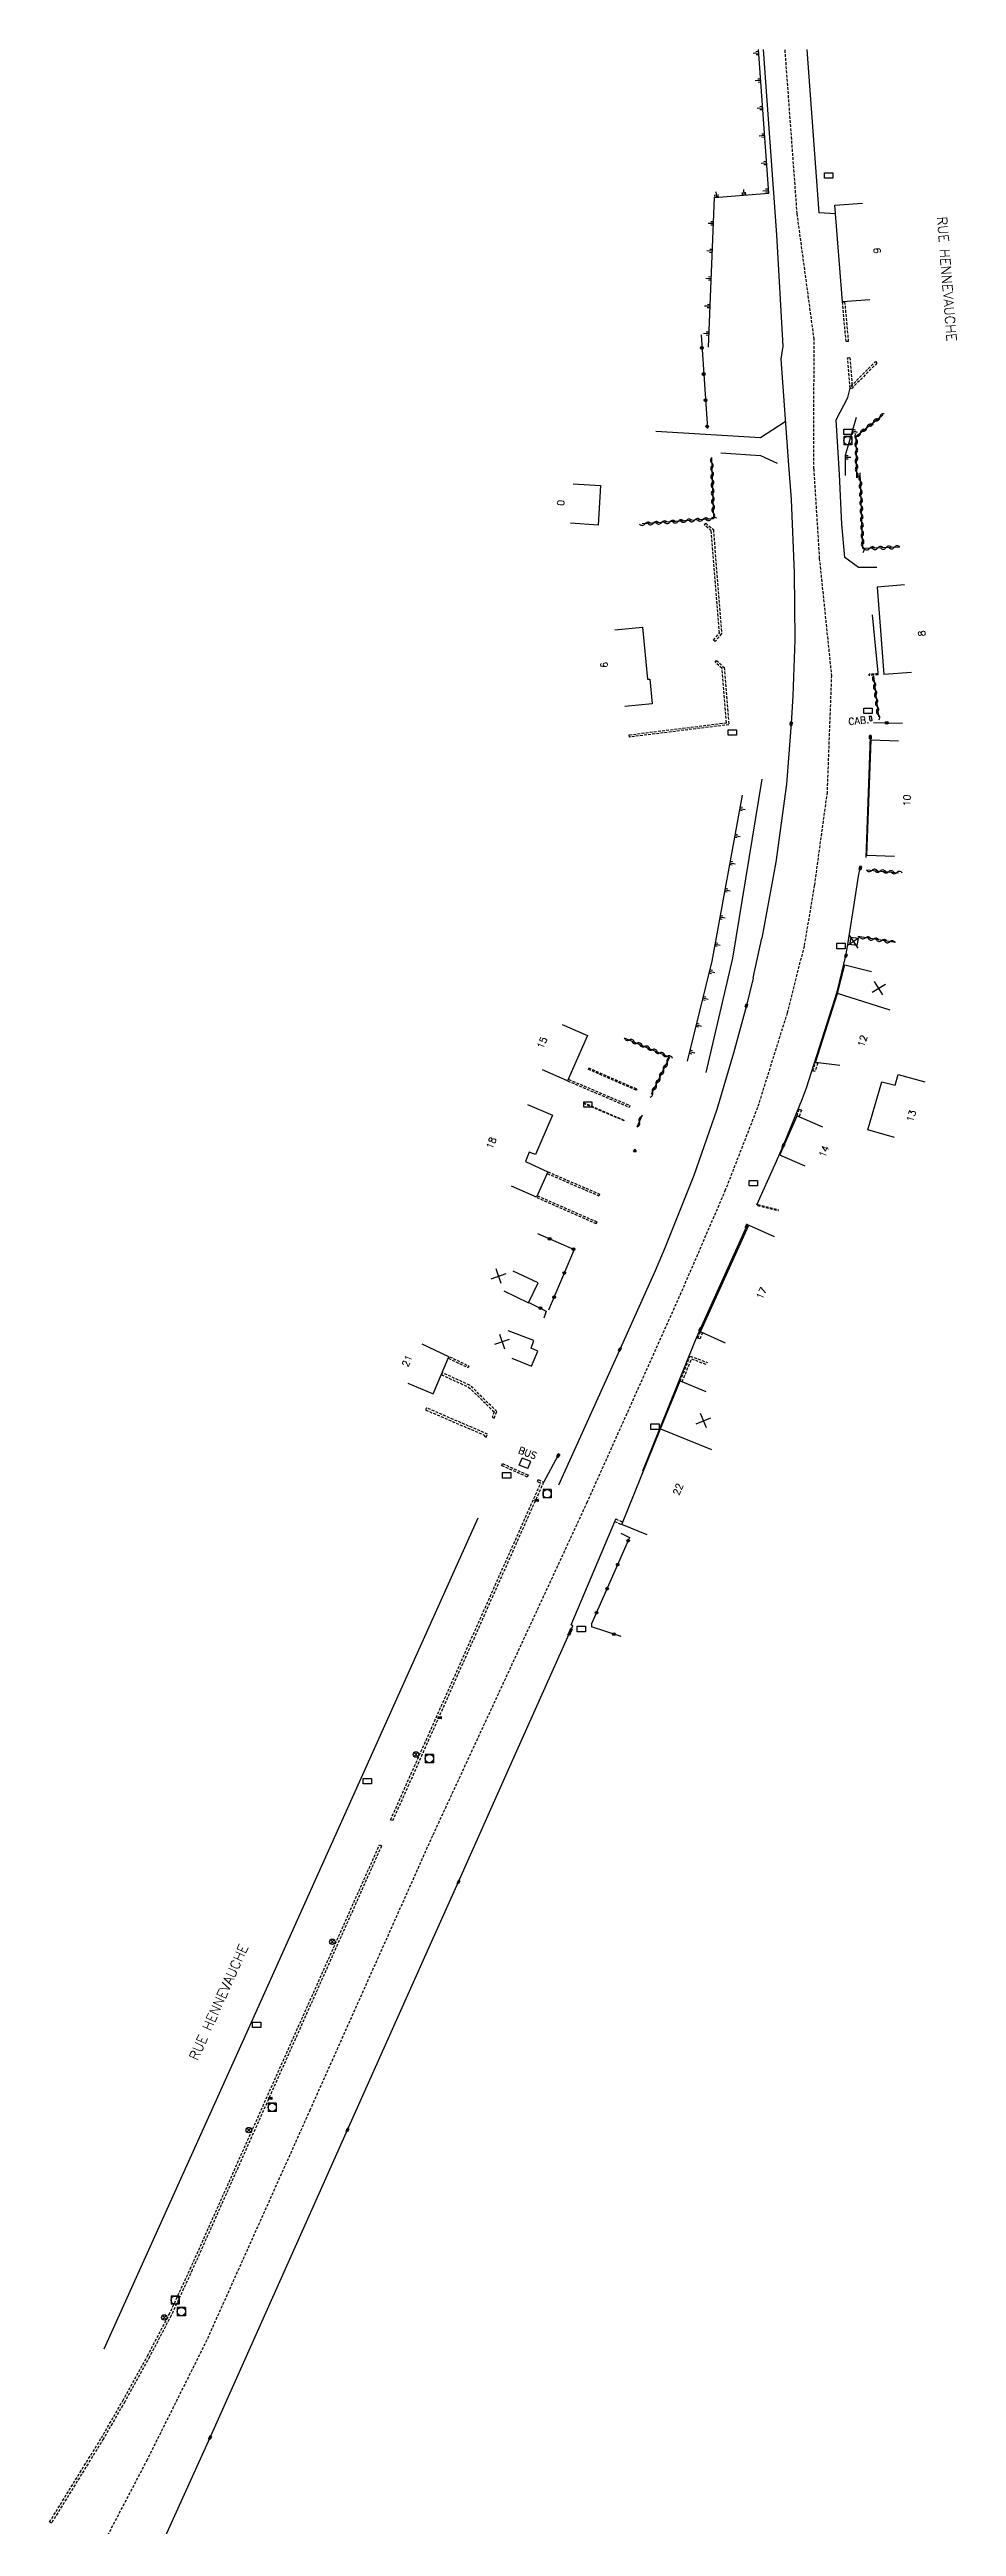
# Model space of a CAD drawing. Header units: millimetres. Extents: x 170000 to 171000, y 110000 to 111000.
# Drawn here: x 170784.5 to 170948.9, y 110551.1 to 111000 of the extents above; entities that cross this region are included whole.
import ezdxf
from ezdxf.enums import TextEntityAlignment as Align

# ---------------------------------------------------------------- set-up
doc = ezdxf.new("R2010")
doc.units = ezdxf.units.MM
doc.linetypes.add('DASHED', pattern=[0.75, 0.5, -0.25])
doc.layers.get('0').update_dxf_attribs({"linetype": 'CONTINUOUS'})
for name, color, linetype in [('W0001', 6, 'DASHED'), ('W0008', 7, 'CONTINUOUS'), ('W0100', 7, 'CONTINUOUS'), ('W0112', 1, 'DASHED'), ('W0211', 2, 'CONTINUOUS'), ('W0302', 3, 'CONTINUOUS'), ('W0310', 3, 'CONTINUOUS'), ('W0322', 7, 'CONTINUOUS'), ('W0400', 7, 'CONTINUOUS'), ('W0420', 7, 'CONTINUOUS'), ('W0469', 7, 'CONTINUOUS'), ('W0851', 7, 'CONTINUOUS'), ('W0984', 7, 'CONTINUOUS'), ('W0989', 7, 'CONTINUOUS'), ('W0991', 7, 'CONTINUOUS'), ('W1102', 7, 'CONTINUOUS'), ('W1471', 7, 'CONTINUOUS')]:
    doc.layers.add(name, color=color, linetype=linetype)
doc.styles.get("Standard").update_dxf_attribs({"font": 'romans.shx', "width": 0.85})

# ---------------------------------------------------------------- blocks, each defined once
blk = doc.blocks.new('T400')
for p, q in [((-0.15, 0.3), (0.15, 0.3)), ((-0.15, -0.25), (-0.15, 0.3)), ((-0.15, 0.15), (0.15, 0.15)), ((-0.15, 0), (0.15, 0)), ((0.15, 0.3), (0.15, -0.25)), ((-0.15, -0.15), (0.15, -0.15)), ((-0.15, -0.25), (-0.15, -0.3)), ((-0.15, -0.3), (0.15, -0.3)), ((0.15, -0.3), (0.15, -0.25))]:
    blk.add_line(p, q)
blk = doc.blocks.new('T420')
for p, q in [((0.75, 0.75), (-0.75, 0.75)), ((-0.75, 0.75), (-0.75, -0.75)), ((0.75, 0.75), (0.75, -0.75)), ((0.75, -0.75), (-0.75, -0.75))]:
    blk.add_line(p, q)
blk.add_ellipse((0, 0), major_axis=(-0.53, 0.53), ratio=1, start_param=3.926991, end_param=10.210176)
blk = doc.blocks.new('T1471')
at = {"color": 0, "linetype": 'Continuous', "flags": 128}
blk.add_lwpolyline([(-0.75, -0.5), (-0.75, 0.5), (0.75, 0.5), (0.75, -0.5), (-0.75, -0.5)], dxfattribs=at)
blk = doc.blocks.new('T469')
at = {"color": 0, "linetype": 'Continuous', "flags": 128}
for points in [[(-0.35, 0.35), (0.35, -0.35)], [(-0.35, -0.35), (0.35, 0.35)]]:
    blk.add_lwpolyline(points, dxfattribs=at)
at = {"color": 0, "linetype": 'Continuous'}
blk.add_circle((0, 0), 0.5, dxfattribs=at)
blk = doc.blocks.new('t991o')
at = {"color": 0, "linetype": 'Continuous'}
for p, q in [((-1, 1), (1, -1)), ((-1, -1), (1, 1))]:
    blk.add_line(p, q, dxfattribs=at)
blk = doc.blocks.new('T851')
for p, q in [((-0.25, -0.15), (0, 0.32)), ((0, 0.32), (0.25, -0.15)), ((-0.25, -0.15), (0.25, -0.15))]:
    blk.add_line(p, q)
for major_axis in [(-0.106, 0.106), (-0.0354, 0.0354), (-0.0236, 0.0236)]:
    blk.add_ellipse((0, 0), major_axis=major_axis, ratio=1, start_param=3.926991, end_param=10.210176)
blk = doc.blocks.new('t310o')
at = {"color": 0, "linetype": 'Continuous'}
for centre, start, end in [((-0.5, 0.38), 216.8699, 323.1304), ((0.5, -0.37), 36.8699, 143.1303)]:
    blk.add_arc(centre, 0.625, start, end, dxfattribs=at)
blk = doc.blocks.new('t322o')
at = {"color": 0, "linetype": 'Continuous'}
for radius in [0.25, 0.15]:
    blk.add_circle((0, 0), radius, dxfattribs=at)
blk = doc.blocks.new('t211o')
at = {"color": 0, "linetype": 'Continuous'}
for p, q in [((-0.29, 0.5), (-0.29, 0)), ((0, 1), (0, 0)), ((0.29, 0.5), (0.29, 0))]:
    blk.add_line(p, q, dxfattribs=at)

msp = doc.modelspace()

# ---------------------------------------------------------------- linework, layer by layer
at = {"layer": 'W0001'}
for points in [[(170922.99, 110924.02), (170923.07, 110947.47), (170919.99, 110970.26), (170917.8, 111000)], [(170922.99, 110924.02), (170924.01, 110907.78), (170926.2, 110886.57), (170925.41, 110865.39), (170923.1, 110848.49), (170921.24, 110837.49), (170918.18, 110825.41), (170912.8, 110808.24), (170906.97, 110793.31), (170898.93, 110774.68), (170881.92, 110736.75), (170853.87, 110676.24), (170831.71, 110626.65), (170812.98, 110584.9), (170802.16, 110563.19), (170792.81, 110545.32)]]:
    msp.add_lwpolyline(points, dxfattribs=at)
at = {"layer": 'W0008'}
for p, q in [((170934.66, 110887.01), (170933.66, 110897.54)), ((170932.48, 110853.58), (170933.27, 110875.37)), ((170912.04, 110831.74), (170913.59, 110838.93)), ((170874.1, 110740.35), (170876.68, 110745.2))]:
    msp.add_line(p, q, dxfattribs=at)
for points in [[(170913.82, 111000), (170916.27, 110966.4), (170917.39, 110946.26), (170917.05, 110943.87), (170918.42, 110924.68)], [(170926.91, 110970.22), (170923.98, 110970.43), (170921.79, 111000)], [(170927.65, 110922.98), (170927.04, 110932.91), (170929.2, 110936.91), (170929.57, 110938.61)], [(170894.35, 110930.82), (170913.33, 110929.66), (170917.82, 110932.56)], [(170906.18, 110926.92), (170913.37, 110926.45), (170916.37, 110925.05)], [(170918.42, 110924.68), (170918.89, 110918.48), (170919.47, 110905.19), (170919.54, 110893), (170919.23, 110882.85), (170918.89, 110877.83), (170918.03, 110866.88), (170916.1, 110852.7), (170913.59, 110838.94)], [(170934.42, 110906.14), (170931.11, 110906.12), (170928.66, 110907.96), (170928.08, 110913.97), (170927.65, 110922.98)], [(170912.67, 110790.63), (170915.99, 110798.02), (170917.51, 110801.42), (170920.96, 110809.91), (170921.69, 110811.84), (170927.24, 110829.23), (170928.83, 110835.75), (170929.2, 110837.82), (170930.26, 110844.7), (170931.09, 110850.21), (170931.44, 110851.66)], [(170912.04, 110831.73), (170910.79, 110826.74), (170908.47, 110818.11), (170905.41, 110807.88), (170901.25, 110795.96), (170896.08, 110782.97), (170894.23, 110778.67), (170887.84, 110764.42), (170876.73, 110739.8)], [(170892, 110742.41), (170901.46, 110765.79), (170902.42, 110768.04), (170910.85, 110786.76)], [(170800.8, 110538.94), (170813.57, 110567.2), (170833.83, 110612.51), (170838.47, 110622.96), (170853.75, 110657.15), (170858.61, 110667.91), (170867.92, 110688.82), (170878.68, 110712.9), (170878.96, 110713.5), (170879.35, 110714.32), (170879.03, 110714.5), (170886.93, 110733.22)]]:
    msp.add_lwpolyline(points, dxfattribs=at)
at = {"layer": 'W0100'}
for p, q in [((170940.71, 110887.12), (170935.72, 110886.73)), ((170933.23, 110878.37), (170933.57, 110878.4)), ((170933.57, 110878.4), (170933.47, 110879.19)), ((170930.8, 110837.63), (170929.47, 110837.79)), ((170931.06, 110838.92), (170930.8, 110837.63)), ((170869.57, 110743.45), (170870.13, 110744.71)), ((170871.16, 110742.86), (170869.57, 110743.45))]:
    msp.add_line(p, q, dxfattribs=at)
for points in [[(170933.18, 110954.65), (170928.2, 110954.26), (170926.83, 110971.78), (170931.81, 110972.17)], [(170879.37, 110921.29), (170884.36, 110920.97), (170883.89, 110913.83), (170878.9, 110914.15)], [(170939.46, 110902.97), (170934.47, 110902.58), (170934.97, 110896.28), (170935.72, 110886.73)], [(170886.96, 110894.81), (170891.94, 110895.3), (170892.86, 110885.88), (170893.27, 110885.89), (170893.71, 110881.41), (170888.74, 110880.92)], [(170933.23, 110878.37), (170933.13, 110879.16), (170933.47, 110879.19)], [(170937.65, 110853.78), (170932.65, 110853.96), (170933.39, 110874.88), (170938.39, 110874.7)], [(170931.06, 110838.92), (170929.73, 110839.07), (170929.47, 110837.79)], [(170927.72, 110815.89), (170923.33, 110816.43), (170927.33, 110828.95), (170928.61, 110834.13), (170933.46, 110832.94)], [(170877.4, 110823.33), (170881.98, 110821.34), (170878.39, 110813.08), (170873.81, 110815.07)], [(170937.62, 110802.82), (170932.82, 110804.21), (170935.35, 110812.91), (170937.76, 110812.29), (170938.3, 110814.26), (170943.12, 110812.93)], [(170871.08, 110808.83), (170875.67, 110806.85), (170872.59, 110799.73), (170871.42, 110800.19), (170870.75, 110798.45), (170874.8, 110796.63), (170872.77, 110791.99), (170868.19, 110793.99)], [(170921.46, 110797.63), (170916.87, 110799.62), (170919.97, 110806.77), (170924.56, 110804.79)], [(170907.01, 110765.54), (170902.46, 110767.61), (170911.26, 110786.94), (170915.81, 110784.87)], [(170866.82, 110775.04), (170871.32, 110772.88), (170873.05, 110776.47), (170868.54, 110778.63)], [(170849.42, 110758.33), (170854.02, 110756.38), (170856.88, 110763.1), (170852, 110765.39)], [(170868.27, 110762.82), (170871.81, 110761.37), (170872.97, 110764.13), (170871.76, 110764.66), (170872.27, 110766.01), (170867.6, 110767.79)], [(170892.81, 110730.8), (170888.18, 110732.68), (170895.2, 110750.02), (170898.8, 110758.72), (170903.42, 110756.81)], [(170871.16, 110742.86), (170871.73, 110744.12), (170870.13, 110744.71)]]:
    msp.add_lwpolyline(points, dxfattribs=at)
at = {"layer": 'W0112'}
for p, q in [((170928.2, 110954.26), (170928.6, 110954.3)), ((170928.86, 110947.06), (170928.2, 110954.26)), ((170929.58, 110938.59), (170929.14, 110944.15)), ((170906.3, 110894.15), (170905.15, 110892.71)), ((170933.05, 110886.57), (170933.07, 110886.78)), ((170934.67, 110886.69), (170933.05, 110886.57)), ((170907.62, 110877.64), (170889.61, 110875.4)), ((170890.91, 110811.6), (170882.16, 110815.42)), ((170922.83, 110814.9), (170923.33, 110816.43)), ((170923.33, 110816.43), (170923.71, 110816.31)), ((170878.59, 110813.35), (170889.75, 110808.59)), ((170888.64, 110805.83), (170881.08, 110809.07)), ((170919.97, 110806.77), (170920.38, 110807.95)), ((170920.38, 110807.95), (170920.76, 110807.81)), ((170874.7, 110796.29), (170884.04, 110792.27)), ((170872.91, 110792.27), (170883.71, 110787.54)), ((170912.86, 110790.7), (170916.62, 110789.75)), ((170902.01, 110766.47), (170902.46, 110767.61)), ((170902.46, 110767.61), (170902.83, 110767.46)), ((170860.64, 110757.95), (170855.67, 110760.18)), ((170856.77, 110762.81), (170860.29, 110761.14)), ((170863.88, 110749.06), (170852.81, 110753.82)), ((170863.61, 110748.5), (170863.88, 110749.06)), ((170866.6, 110743.72), (170871.23, 110741.67)), ((170874.02, 110740.36), (170846.67, 110679.02)), ((170871.23, 110741.67), (170871.07, 110741.3)), ((170873.07, 110740.82), (170874.02, 110740.36)), ((170887.11, 110733.7), (170888.4, 110733.14)), ((170794.22, 110566.95), (170784.81, 110551.71))]:
    msp.add_line(p, q, dxfattribs=at)
for points in [[(170928.6, 110954.3), (170929.26, 110947.1), (170928.86, 110947.06)], [(170929.14, 110944.15), (170929.54, 110944.18), (170929.95, 110938.94), (170929.72, 110938.97)], [(170934.46, 110943.18), (170929.86, 110938.55), (170929.58, 110938.59)], [(170929.72, 110938.97), (170934.18, 110943.46), (170934.46, 110943.18)], [(170904.41, 110912.8), (170903.17, 110913.83), (170903.43, 110914.14)], [(170903.43, 110914.14), (170904.8, 110913), (170906.3, 110894.15)], [(170905.15, 110892.71), (170904.84, 110892.96), (170905.89, 110894.28), (170904.41, 110912.8)], [(170889.61, 110875.4), (170889.56, 110875.8), (170907.18, 110877.99), (170906.37, 110887.84)], [(170906.37, 110887.84), (170905.12, 110889), (170905.39, 110889.29)], [(170905.39, 110889.29), (170906.75, 110888.02), (170907.62, 110877.64)], [(170934.67, 110886.69), (170934.69, 110886.91), (170933.07, 110886.78)], [(170890.91, 110811.6), (170890.83, 110811.38), (170882.08, 110815.21)], [(170923.71, 110816.31), (170923.21, 110814.78), (170922.83, 110814.9)], [(170878.39, 110813.08), (170889.56, 110808.32), (170889.75, 110808.59)], [(170888.64, 110805.83), (170888.65, 110805.93), (170881.1, 110809.18)], [(170920.76, 110807.81), (170920.35, 110806.64), (170919.97, 110806.77)], [(170874.82, 110796.6), (170884.16, 110792.58), (170884.04, 110792.27)], [(170872.78, 110791.97), (170883.57, 110787.23), (170883.71, 110787.54)], [(170912.86, 110790.7), (170912.83, 110790.52), (170916.59, 110789.57)], [(170902.83, 110767.46), (170902.38, 110766.32), (170902.01, 110766.47)], [(170855.67, 110760.18), (170855.5, 110759.82), (170860.41, 110757.61), (170865.08, 110753.1)], [(170856.98, 110763.1), (170860.49, 110761.42), (170860.29, 110761.14)], [(170898.8, 110758.71), (170900.61, 110763.22), (170903.73, 110762.06)], [(170899.17, 110758.57), (170900.84, 110762.71), (170903.59, 110761.68)], [(170865.05, 110751.97), (170865.55, 110753.2), (170860.64, 110757.95)], [(170852.81, 110753.82), (170852.65, 110753.45), (170863.33, 110748.86)], [(170865.08, 110753.1), (170864.68, 110752.12), (170865.05, 110751.97)], [(170863.33, 110748.86), (170863.25, 110748.68), (170863.61, 110748.5)], [(170871.07, 110741.3), (170866.44, 110743.35), (170866.6, 110743.72)], [(170846.67, 110679.02), (170846.3, 110679.19), (170873.5, 110740.17)], [(170873.5, 110740.17), (170872.9, 110740.46), (170873.07, 110740.82)], [(170887.11, 110733.7), (170886.88, 110733.24), (170888.18, 110732.68)], [(170844.64, 110674.44), (170810.35, 110597.61), (170806.51, 110589.32), (170802.58, 110581.83), (170798.1, 110573.71), (170794.22, 110566.95)], [(170809.98, 110597.78), (170844.27, 110674.61), (170844.64, 110674.44)], [(170784.81, 110551.71), (170784.47, 110551.92), (170793.87, 110567.15), (170797.75, 110573.9), (170802.23, 110582.02), (170806.15, 110589.5), (170809.98, 110597.78)]]:
    msp.add_lwpolyline(points, dxfattribs=at)
at = {"layer": 'W0211'}
for points in [[(170903.9, 110946.04), (170905.03, 110973.19), (170914.83, 110973.99), (170912.99, 111000)], [(170930.67, 110933.3), (170928.72, 110926.42), (170928.69, 110922.79)], [(170913.61, 110867.77), (170908.29, 110835.35), (170903.45, 110814.61)], [(170910.01, 110864.87), (170904.53, 110834.77), (170900.05, 110816.69)]]:
    msp.add_lwpolyline(points, dxfattribs=at)
at = {"layer": 'W0302'}
msp.add_lwpolyline([(170862.13, 110733.85), (170820.8, 110641.87), (170794.32, 110583.21)], dxfattribs=at)
at = {"layer": 'W0310'}
for p, q in [((170933.81, 110886.44), (170934.72, 110879.06)), ((170932.55, 110851.32), (170938.36, 110850.81)), ((170937.79, 110838.15), (170930.97, 110839.25)), ((170890.98, 110804.77), (170891.94, 110806.93))]:
    msp.add_line(p, q, dxfattribs=at)
for points in [[(170930.8, 110922.4), (170930.69, 110929.92), (170935.54, 110933.8)], [(170904.49, 110926.06), (170904.8, 110914.96), (170891.89, 110914.02)], [(170938.61, 110909.84), (170931.9, 110909.55), (170931.4, 110923.26)], [(170888.66, 110820.89), (170896.88, 110817.38), (170893.55, 110810.6)]]:
    msp.add_lwpolyline(points, dxfattribs=at)
at = {"layer": 'W0322'}
for p, q in [((170902.56, 110948.3), (170903.71, 110931.31)), ((170933.85, 110878.03), (170939.07, 110877.89)), ((170888.06, 110712.38), (170882.73, 110714.12))]:
    msp.add_line(p, q, dxfattribs=at)
for points in [[(170872.94, 110785.43), (170879.59, 110782.52), (170874.92, 110771.52)], [(170871.35, 110772.93), (170874.52, 110771.37), (170874.07, 110770.09)], [(170888.05, 110731.12), (170889.61, 110730.33), (170882.73, 110714.66), (170882.73, 110714.12)]]:
    msp.add_lwpolyline(points, dxfattribs=at)
at = {"layer": 'W1102'}
for p, q in [((170936.86, 110825.9), (170927.33, 110828.95)), ((170895.2, 110750.02), (170904.46, 110746.27))]:
    msp.add_line(p, q, dxfattribs=at)

# ---------------------------------------------------------------- block references
at = {"layer": 'W0211'}
for p, rotation in [((170913.03, 110999.42), 94.03288560856265), ((170913.38, 110994.43), 94.03288560856265), ((170913.73, 110989.44), 94.03288560856265), ((170914.09, 110984.46), 94.03288560856265), ((170914.44, 110979.47), 94.03288560856265), ((170905.35, 110973.22), 4.634378137313908), ((170910.34, 110973.62), 4.634378137313908), ((170914.79, 110974.48), 94.03288560856265), ((170904.84, 110968.52), 87.6191541772892), ((170904.63, 110963.52), 87.6191541772892), ((170904.42, 110958.53), 87.6191541772892), ((170904.21, 110953.53), 87.6191541772892), ((170904.01, 110948.54), 87.6191541772892), ((170929.99, 110930.89), 254.186611741864), ((170928.72, 110926.07), 269.4791897080725), ((170909.56, 110862.41), 259.6814080254351), ((170908.66, 110857.49), 259.6814080254351), ((170907.77, 110852.57), 259.6814080254351), ((170906.87, 110847.65), 259.6814080254351), ((170905.98, 110842.74), 259.6814080254351), ((170905.08, 110837.82), 259.6814080254351), ((170904.07, 110832.92), 256.1026234314063), ((170902.87, 110828.07), 256.1026234314063), ((170901.67, 110823.21), 256.1026234314063), ((170900.46, 110818.36), 256.1026234314063)]:
    msp.add_blockref('t211o', p, dxfattribs=dict(at, rotation=rotation))
at = {"layer": 'W0310'}
for p, rotation in [((170931.46, 110930.53), 38.61234849210217), ((170932.63, 110931.47), 38.61234849210217), ((170933.8, 110932.4), 38.61234849210217), ((170934.97, 110933.34), 38.61234849210217), ((170904.52, 110925.06), 271.5850209503101), ((170930.7, 110929.4), 90.88422769337942), ((170930.72, 110927.9), 90.88422769337942), ((170930.74, 110926.4), 90.88422769337942), ((170904.56, 110923.56), 271.5850209503101), ((170904.61, 110922.06), 271.5850209503101), ((170904.65, 110920.56), 271.5850209503101), ((170930.76, 110924.9), 90.88422769337942), ((170930.79, 110923.4), 90.88422769337942), ((170931.45, 110921.83), 92.12238012990228), ((170904.69, 110919.06), 271.5850209503101), ((170904.73, 110917.56), 271.5850209503101), ((170904.77, 110916.06), 271.5850209503101), ((170931.5, 110920.33), 92.12238012990228), ((170931.56, 110918.83), 92.12238012990228), ((170931.62, 110917.33), 92.12238012990228), ((170892.43, 110914.06), 184.17438919817), ((170893.93, 110914.17), 184.17438919817), ((170895.42, 110914.28), 184.17438919817), ((170896.92, 110914.39), 184.17438919817), ((170898.42, 110914.5), 184.17438919817), ((170899.91, 110914.61), 184.17438919817), ((170901.41, 110914.72), 184.17438919817), ((170902.9, 110914.83), 184.17438919817), ((170904.4, 110914.94), 184.17438919817), ((170931.67, 110915.84), 92.12238012990228), ((170931.73, 110914.34), 92.12238012990228), ((170931.78, 110912.84), 92.12238012990228), ((170931.84, 110911.34), 92.12238012990228), ((170931.89, 110909.84), 92.12238012990228), ((170933.11, 110909.6), 182.442002202235), ((170934.61, 110909.67), 182.442002202235), ((170936.11, 110909.73), 182.442002202235), ((170937.61, 110909.79), 182.442002202235), ((170933.93, 110885.45), 276.9988656385179), ((170934.12, 110883.96), 276.9988656385179), ((170934.3, 110882.47), 276.9988656385179), ((170934.48, 110880.98), 276.9988656385179), ((170934.66, 110879.49), 276.9988656385179), ((170933.55, 110851.23), 355.0582608690963), ((170935.04, 110851.1), 355.0582608690963), ((170936.54, 110850.97), 355.0582608690963), ((170938.03, 110850.84), 355.0582608690963), ((170932.36, 110839.02), 170.8308555197877), ((170933.84, 110838.78), 170.8308555197877), ((170935.32, 110838.54), 170.8308555197877), ((170936.8, 110838.31), 170.8308555197877), ((170889.58, 110820.5), 336.8972952600084), ((170890.96, 110819.91), 336.8972952600084), ((170892.34, 110819.32), 336.8972952600084), ((170893.72, 110818.73), 336.8972952600084), ((170895.1, 110818.15), 336.8972952600084), ((170895.09, 110813.74), 243.8248845275814), ((170895.75, 110815.09), 243.8248845275814), ((170896.48, 110817.56), 336.8972952600084), ((170896.41, 110816.43), 243.8248845275814), ((170893.76, 110811.05), 243.8248845275814), ((170894.42, 110812.39), 243.8248845275814), ((170891.39, 110805.68), 66.12108353139759)]:
    msp.add_blockref('t310o', p, dxfattribs=dict(at, rotation=rotation))
at = {"layer": 'W0322'}
for p, rotation in [((170902.72, 110945.93), 273.8857929539972), ((170903.04, 110941.19), 273.8857929539972), ((170903.36, 110936.45), 273.8857929539972), ((170903.68, 110931.71), 273.8857929539972), ((170936.22, 110877.97), 358.4750314160361), ((170875.12, 110784.48), 336.3895201904449), ((170879.47, 110782.57), 336.3895201904449), ((170877.79, 110778.27), 247.0211375680454), ((170875.93, 110773.9), 247.0211375680454), ((170873.48, 110771.88), 333.7392125220323), ((170889.36, 110729.76), 246.2794785943967), ((170887.45, 110725.41), 246.2794785943967), ((170885.54, 110721.06), 246.2794785943967), ((170883.63, 110716.71), 246.2794785943967), ((170886.74, 110712.81), 161.8868441348891)]:
    msp.add_blockref('t322o', p, dxfattribs=dict(at, rotation=rotation))
at = {"layer": 'W0400'}
for p, rotation in [((170918.89, 110877.83), 356.1422119140624), ((170933.27, 110875.37), 177.9327545166016), ((170931.44, 110851.66), 166.2785797119141), ((170928.83, 110835.75), 166.2546997070312), ((170910.79, 110826.74), 345.8752899169921), ((170917.51, 110801.42), 155.9807586669922), ((170910.85, 110786.76), 155.7564086914062), ((170887.84, 110764.42), 335.8390808105468), ((170902.42, 110768.04), 156.6952972412109), ((170876.68, 110745.2), 331.9527664183727), ((170872.8, 110737.07), 90), ((170878.68, 110712.9), 155.9217910766602), ((170878.96, 110713.5), 154.8426437377929), ((170855.23, 110697.66), 90), ((170858.61, 110667.91), 155.6574554443359), ((170824.54, 110628.67), 90), ((170838.47, 110622.96), 156.0404968261718), ((170813.57, 110567.2), 155.6866226196289)]:
    msp.add_blockref('T400', p, dxfattribs=dict(at, rotation=rotation))
at = {"layer": 'W0420'}
for p in [(170929.18, 110929.14), (170874.67, 110738.26), (170853.31, 110690.27), (170824.83, 110627.07), (170807.24, 110592.12), (170808.36, 110590.05)]:
    msp.add_blockref('T420', p, dxfattribs=at)
at = {"layer": 'W0469'}
for p in [(170850.91, 110691.01), (170835.74, 110657.07), (170820.6, 110622.94), (170805.28, 110588.99)]:
    msp.add_blockref('T469', p, dxfattribs=at)
at = {"layer": 'W0851'}
msp.add_blockref('T851', (170890.58, 110800.45), dxfattribs=at)
at = {"layer": 'W0991'}
for p, rotation in [((170930.22, 110838.33), 258.4823603884786), ((170934.77, 110829.87), 76.20008587973797), ((170865.88, 110777.7), 64.34753071108585), ((170866.54, 110765.82), 64.34753071108585), ((170903.02, 110751.49), 67.37592088911073)]:
    msp.add_blockref('t991o', p, dxfattribs=dict(at, rotation=rotation))
at = {"layer": 'W1471'}
for p in [(170925.68, 110977.18), (170929.19, 110930.73), (170908.26, 110876.24), (170932.82, 110880.16), (170927.96, 110837.53), (170882.05, 110808.8), (170912.05, 110794.55), (170894.23, 110750.41), (170867.34, 110741.6), (170880.89, 110713.76), (170842.09, 110686.19), (170822, 110642.01)]:
    msp.add_blockref('T1471', p, dxfattribs=at)

# ---------------------------------------------------------------- texts
at = {"layer": 'W0984'}
for s, rotation, p in [('CAB.', 5.4196, (170931.14, 110878.38)), ('BUS', 339.6238, (170871.13, 110745.66))]:
    msp.add_text(s, height=1.25, rotation=rotation, dxfattribs=at).set_placement(p, align=Align.MIDDLE)
at = {"layer": 'W0989'}
for rotation, p in [(274.4747, (170947.13, 110958.43)), (65.9186, (170815.11, 110646.12))]:
    msp.add_text('RUE HENNEVAUCHE', height=1.75, rotation=rotation, dxfattribs=at).set_placement(p, align=Align.MIDDLE)
at = {"layer": 'W0991'}
for s, rotation, p in [('6', 274.4764, (170934.49, 110963.56)), ('0', 86.2579, (170877.14, 110917.85)), ('8', 94.506, (170942.58, 110894.18)), ('9', 275.5967, (170884.99, 110888.47)), ('10', 87.961, (170939.89, 110863.91)), ('15', 66.4912, (170873.77, 110820)), ('12', 72.2623, (170931.83, 110820.33)), ('13', 73.8234, (170940.69, 110806.73)), ('18', 69.0161, (170864.55, 110801.83)), ('14', 66.5783, (170924.85, 110800.3)), ('17', 65.5168, (170913.52, 110774.62)), ('21', 67.0047, (170849.27, 110762.35)), ('22', 67.9642, (170898.38, 110739.09))]:
    msp.add_text(s, height=1.25, rotation=rotation, dxfattribs=at).set_placement(p, align=Align.MIDDLE)

doc.saveas('drawing.dxf')
